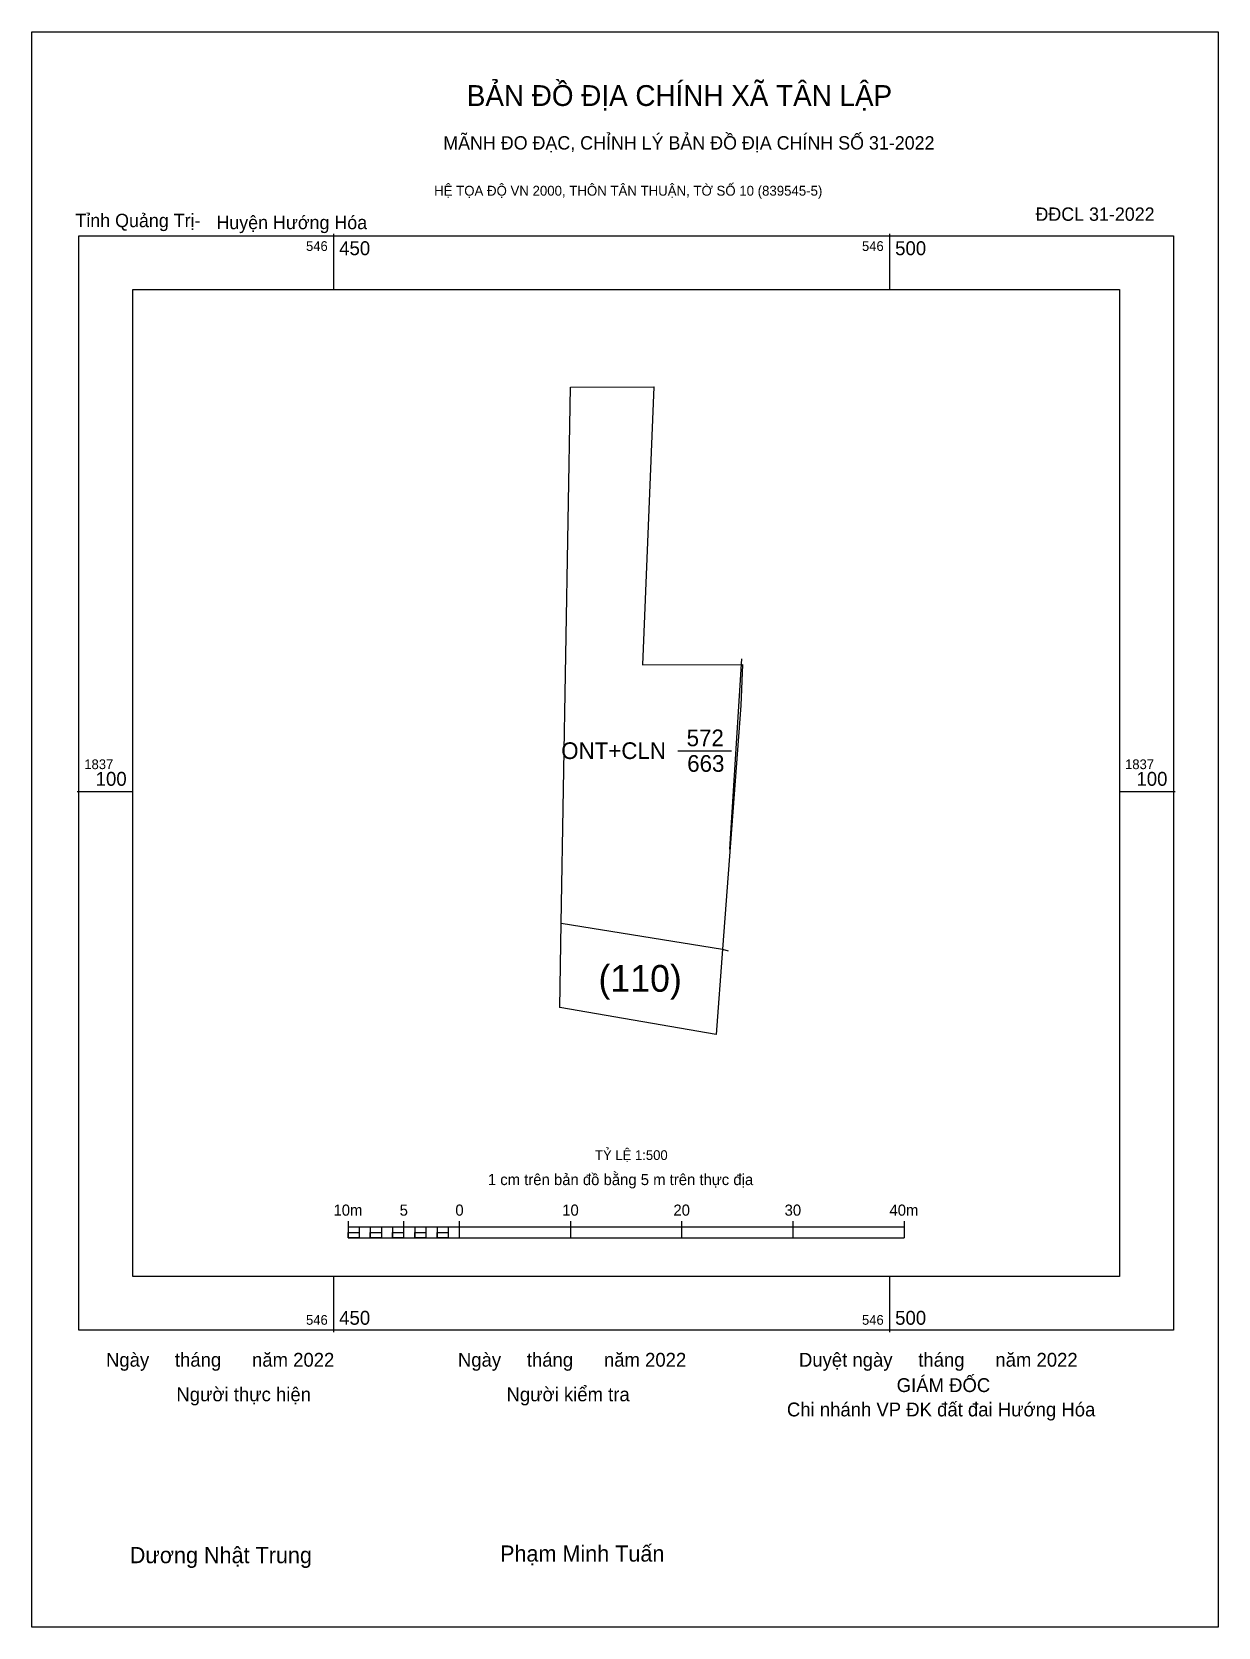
# Model space of a CAD drawing. Extents: x 546423 to 546530, y 1837025 to 1837168.
import ezdxf

# ---------------------------------------------------------------- set-up
doc = ezdxf.new("R2010")
doc.units = 0
for name, color, linetype in [('Level 10', 7, 'Continuous'), ('Level 13', 7, 'Continuous'), ('Level 15', 7, 'Continuous'), ('Level 17', 7, 'Continuous'), ('Level 27', 7, 'Continuous'), ('Level 49', 7, 'Continuous'), ('Level 50', 7, 'Continuous'), ('Level 6', 7, 'Continuous'), ('Level 62', 7, 'Continuous'), ('Level 63', 7, 'Continuous'), ('Level 9', 7, 'Continuous')]:
    doc.layers.add(name, color=color, linetype=linetype)

msp = doc.modelspace()

# ---------------------------------------------------------------- linework, layer by layer
at = {"layer": 'Level 10'}
msp.add_lwpolyline([(546470.34, 1837080.55), (546470.47, 1837088.14), (546471.31, 1837136.35), (546478.81, 1837136.38), (546477.77, 1837111.39), (546486.77, 1837111.42), (546486.61, 1837107.71), (546484.97, 1837085.8), (546484.4, 1837078.14)], close=True, dxfattribs=at)
at = {"layer": 'Level 15'}
msp.add_lwpolyline([(546422.87, 1837168.3), (546529.55, 1837168.3), (546529.55, 1837024.84), (546422.87, 1837024.84)], close=True, dxfattribs=at)
at = {"layer": 'Level 27'}
for p, q in [((546471.31, 1837136.35), (546471.3, 1837136.35)), ((546478.81, 1837136.38), (546478.82, 1837136.38)), ((546486.77, 1837111.42), (546486.77, 1837111.42)), ((546486.61, 1837107.71), (546486.61, 1837107.71)), ((546470.34, 1837080.55), (546470.33, 1837080.55)), ((546484.4, 1837078.14), (546484.4, 1837078.13))]:
    msp.add_line(p, q, dxfattribs=at)
at = {"layer": 'Level 49'}
msp.add_line((546485.64, 1837094.79), (546486.71, 1837111.92), dxfattribs=at)
at = {"layer": 'Level 50'}
msp.add_line((546480.97, 1837103.66), (546485.77, 1837103.66), dxfattribs=at)
msp.add_lwpolyline([(546470.47, 1837088.14), (546484.97, 1837085.8), (546485.47, 1837085.67)], dxfattribs=at)
at = {"layer": 'Level 62'}
msp.add_lwpolyline([(546431.93, 1837145.13), (546520.68, 1837145.13), (546520.68, 1837056.37), (546431.93, 1837056.37)], close=True, dxfattribs=at)
at = {"layer": 'Level 63'}
for p, q in [((546450, 1837150.13), (546450, 1837145.13)), ((546500, 1837150.13), (546500, 1837145.13)), ((546426.93, 1837100), (546431.93, 1837100)), ((546520.68, 1837100), (546525.68, 1837100)), ((546451.3, 1837061.34), (546451.3, 1837059.84)), ((546451.3, 1837060.84), (546501.3, 1837060.84)), ((546452.3, 1837060.84), (546452.3, 1837059.84)), ((546453.3, 1837060.84), (546453.3, 1837059.84)), ((546454.3, 1837060.84), (546454.3, 1837059.84)), ((546455.3, 1837060.84), (546455.3, 1837059.84)), ((546456.3, 1837061.34), (546456.3, 1837059.84)), ((546456.3, 1837060.84), (546456.3, 1837059.84)), ((546457.3, 1837060.84), (546457.3, 1837059.84)), ((546458.3, 1837060.84), (546458.3, 1837059.84)), ((546459.3, 1837060.84), (546459.3, 1837059.84)), ((546460.3, 1837060.84), (546460.3, 1837059.84)), ((546461.3, 1837061.34), (546461.3, 1837059.84)), ((546461.3, 1837060.84), (546461.3, 1837059.84)), ((546471.3, 1837061.34), (546471.3, 1837059.84)), ((546481.3, 1837061.34), (546481.3, 1837059.84)), ((546491.3, 1837061.34), (546491.3, 1837059.84)), ((546501.3, 1837061.34), (546501.3, 1837059.84)), ((546451.3, 1837059.84), (546501.3, 1837059.84)), ((546450, 1837056.37), (546450, 1837051.37)), ((546500, 1837056.37), (546500, 1837051.37))]:
    msp.add_line(p, q, dxfattribs=at)
for points in [[(546427.08, 1837149.97), (546525.53, 1837149.97), (546525.53, 1837051.53), (546427.08, 1837051.53)], [(546451.3, 1837060.34), (546452.3, 1837060.34), (546452.3, 1837059.84), (546451.3, 1837059.84)], [(546451.3, 1837060.34), (546452.3, 1837060.34), (546452.3, 1837059.84), (546451.3, 1837059.84)], [(546453.3, 1837060.34), (546454.3, 1837060.34), (546454.3, 1837059.84), (546453.3, 1837059.84)], [(546455.3, 1837060.34), (546456.3, 1837060.34), (546456.3, 1837059.84), (546455.3, 1837059.84)], [(546457.3, 1837060.34), (546458.3, 1837060.34), (546458.3, 1837059.84), (546457.3, 1837059.84)], [(546459.3, 1837060.34), (546460.3, 1837060.34), (546460.3, 1837059.84), (546459.3, 1837059.84)]]:
    msp.add_lwpolyline(points, close=True, dxfattribs=at)

# ---------------------------------------------------------------- texts
at = {"layer": 'Level 13'}
for s, p in [('572', (546481.75, 1837104.06)), ('ONT+CLN', (546470.47, 1837102.91)), ('663', (546481.8, 1837101.76))]:
    msp.add_text(s, height=1.5, dxfattribs=at).set_placement(p)
at = {"layer": 'Level 17'}
msp.add_text('(110)', height=2.402, dxfattribs=at).set_placement((546473.82, 1837081.98))
at = {"layer": 'Level 6'}
msp.add_text('TỶ LỆ 1:500', height=0.879, dxfattribs=at).set_placement((546473.51, 1837066.85))
at = {"layer": 'Level 63'}
for s, height, p in [('BẢN ĐỒ ĐỊA CHÍNH XÃ TÂN LẬP', 1.8718, (546461.98, 1837161.64)), ('MÃNH ĐO ĐẠC, CHỈNH LÝ BẢN ĐỒ ĐỊA CHÍNH SỐ 31-2022', 1.2011, (546459.86, 1837157.72)), ('HỆ TỌA ĐỘ VN 2000, THÔN TÂN THUẬN, TỜ SỐ 10 (839545-5)', 0.8891, (546459.04, 1837153.57)), ('546', 0.875, (546447.52, 1837148.6)), ('450', 1.25, (546450.5, 1837148.22)), ('546', 0.875, (546497.52, 1837148.6)), ('500', 1.25, (546500.5, 1837148.22)), ('1837', 0.875, (546427.58, 1837102)), ('1837', 0.875, (546521.18, 1837102)), ('100', 1.25, (546428.6, 1837100.5)), ('100', 1.25, (546522.2, 1837100.5)), ('1 cm trên bản đồ bằng 5 m trên thực địa', 1, (546463.87, 1837064.59)), ('10m', 1, (546449.99, 1837061.84)), ('5', 1, (546455.94, 1837061.84)), ('0', 1, (546460.95, 1837061.84)), ('10', 1, (546470.56, 1837061.84)), ('20', 1, (546480.56, 1837061.84)), ('30', 1, (546490.56, 1837061.84)), ('40m', 1, (546499.99, 1837061.84)), ('450', 1.25, (546450.5, 1837052.03)), ('500', 1.25, (546500.5, 1837052.03)), ('546', 0.875, (546447.52, 1837052.03)), ('546', 0.875, (546497.52, 1837052.03)), ('Ngày     tháng      năm 2022', 1.2442, (546429.53, 1837048.26)), ('Ngày     tháng      năm 2022', 1.2442, (546461.18, 1837048.26)), ('Duyệt ngày     tháng      năm 2022', 1.2442, (546491.85, 1837048.26)), ('GIÁM ĐỐC', 1.244, (546500.64, 1837045.98)), ('Người thực hiện', 1.2442, (546435.86, 1837045.15)), ('Người kiểm tra', 1.2442, (546465.55, 1837045.15)), ('Chi nhánh VP ĐK đất đai Hướng Hóa', 1.2442, (546490.77, 1837043.79)), ('Dương Nhật Trung', 1.4512, (546431.67, 1837030.59)), ('Phạm Minh Tuấn', 1.4512, (546464.97, 1837030.73))]:
    msp.add_text(s, height=height, dxfattribs=at).set_placement(p)
at = {"layer": 'Level 9'}
for s, p in [('ĐĐCL 31-2022', (546513.12, 1837151.31)), ('Tỉnh Quảng Trị-', (546426.78, 1837150.74)), ('Huyện Hướng Hóa', (546439.46, 1837150.56))]:
    msp.add_text(s, height=1.2011, dxfattribs=at).set_placement(p)

doc.saveas('drawing.dxf')
